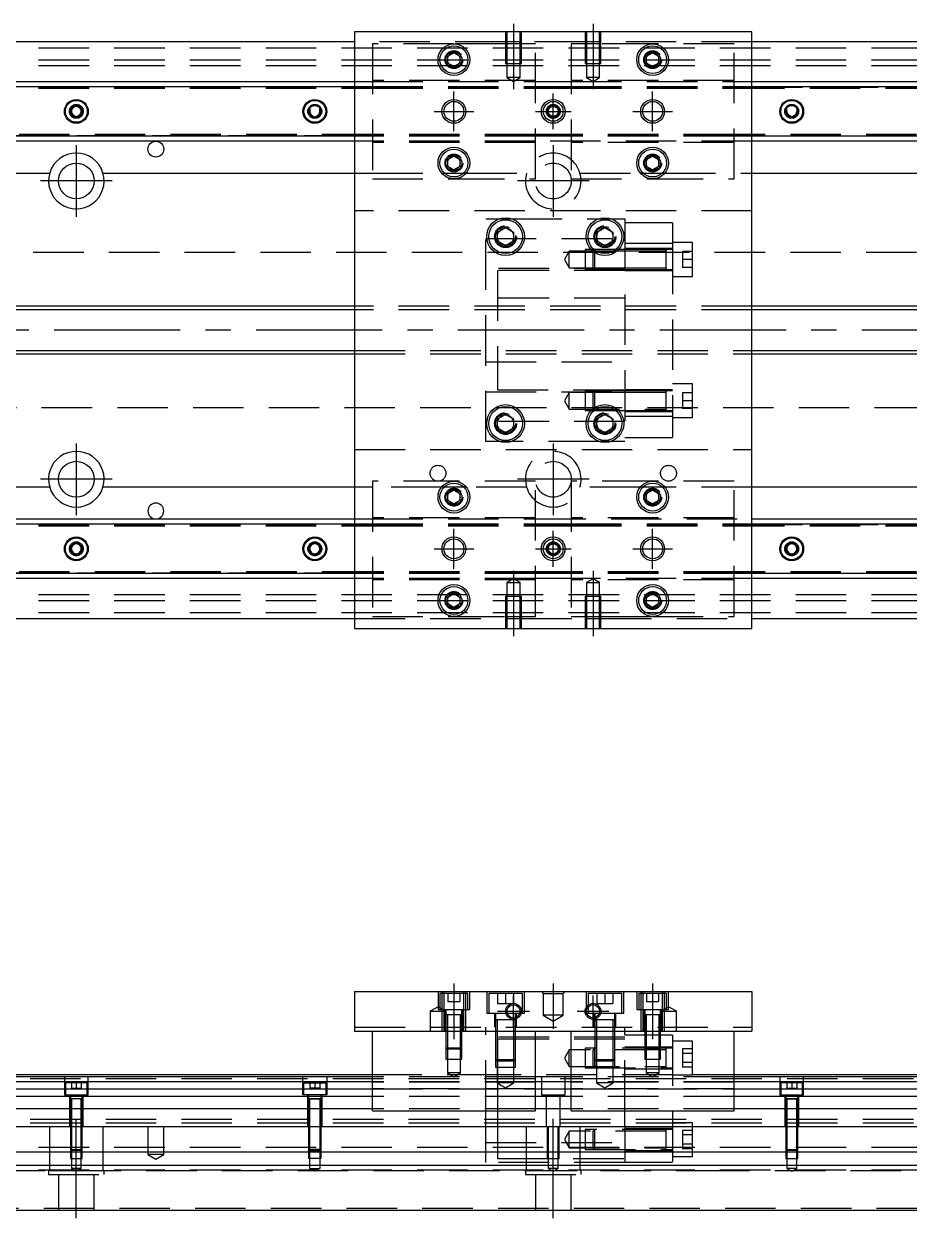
# Model space of a CAD drawing. Extents: x -10 to 836, y -255 to 77.
# Drawn here: x 186.8 to 409.5, y -223.3 to 77 of the extents above; entities that cross this region are included whole.
import ezdxf

# ---------------------------------------------------------------- set-up
doc = ezdxf.new("R2010")
doc.units = 0
doc.linetypes.add('CENTER', pattern=[50.8, 31.75, -6.35, 6.35, -6.35])
doc.linetypes.add('DASHED', pattern=[19.05, 12.7, -6.35])
doc.layers.get('0').update_dxf_attribs({"linetype": 'CONTINUOUS'})
doc.layers.add('CENTER', color=1, linetype='CENTER')

msp = doc.modelspace()

# ---------------------------------------------------------------- linework, layer by layer
at = {"color": 7, "linetype": 'CONTINUOUS'}
for p, q in [((270, 72.5), (0, 72.5)), ((370, 75), (270, 75)), ((270, 75), (270, -75)), ((370, -75), (370, 75)), ((640, 72.5), (370, 72.5)), ((293.5, 68.866026), (295, 69.73205)), ((295, 69.73205), (296.5, 68.866026)), ((343.5, 68.866026), (345, 69.73205)), ((345, 69.73205), (346.5, 68.866026)), ((293.5, 67.133974), (293.5, 68.866026)), ((295, 66.26795), (293.5, 67.133974)), ((296.5, 67.133974), (295, 66.26795)), ((296.5, 68.866026), (296.5, 67.133974)), ((343.5, 67.133974), (343.5, 68.866026)), ((345, 66.26795), (343.5, 67.133974)), ((346.5, 67.133974), (345, 66.26795)), ((346.5, 68.866026), (346.5, 67.133974)), ((0, 62.5), (270, 62.5)), ((0, 61.247728), (270, 61.247728)), ((370, 62.5), (640, 62.5)), ((370, 61.247728), (640, 61.247728)), ((198.75, 55.721688), (200, 56.443376)), ((198.75, 54.278312), (198.75, 55.721688)), ((200, 53.556624), (198.75, 54.278312)), ((200, 56.443376), (201.25, 55.721688)), ((201.25, 54.278312), (200, 53.556624)), ((201.25, 55.721688), (201.25, 54.278312)), ((258.75, 55.721688), (258.75, 54.278312)), ((258.75, 54.278312), (260, 53.556624)), ((260, 53.556624), (261.25, 54.278312)), ((261.25, 54.278312), (261.25, 55.721688)), ((378.75, 54.278312), (378.75, 55.721688)), ((380, 53.556624), (378.75, 54.278312)), ((381.25, 54.278312), (380, 53.556624)), ((381.25, 55.721688), (381.25, 54.278312)), ((270, 48.752272), (0, 48.752272)), ((640, 48.752272), (370, 48.752272)), ((270, 47.5), (0, 47.5)), ((640, 47.5), (370, 47.5)), ((293.5, 42.866026), (295, 43.73205)), ((293.5, 41.133974), (293.5, 42.866026)), ((295, 43.73205), (296.5, 42.866026)), ((296.5, 42.866026), (296.5, 41.133974)), ((343.5, 42.866026), (345, 43.73205)), ((343.5, 41.133974), (343.5, 42.866026)), ((345, 43.73205), (346.5, 42.866026)), ((346.5, 42.866026), (346.5, 41.133974)), ((86.708204, 39.5), (193.291796, 39.5)), ((206.708204, 39.5), (270, 39.5)), ((295, 40.26795), (293.5, 41.133974)), ((296.5, 41.133974), (295, 40.26795)), ((345, 40.26795), (343.5, 41.133974)), ((346.5, 41.133974), (345, 40.26795)), ((370, 39.5), (433.291796, 39.5)), ((306, 24.6547), (308, 25.809402)), ((306, 22.3453), (306, 24.6547)), ((308, 25.809402), (310, 24.6547)), ((310, 24.6547), (310, 22.3453)), ((331, 24.6547), (333, 25.809402)), ((331, 22.3453), (331, 24.6547)), ((333, 25.809402), (335, 24.6547)), ((335, 24.6547), (335, 22.3453)), ((308, 21.190598), (306, 22.3453)), ((310, 22.3453), (308, 21.190598)), ((333, 21.190598), (331, 22.3453)), ((335, 22.3453), (333, 21.190598)), ((270, 6), (60.5, 6)), ((590, 6), (370, 6)), ((60.5, -6), (270, -6)), ((370, -6), (590, -6)), ((306, -22.3453), (308, -21.190598)), ((306, -24.6547), (306, -22.3453)), ((308, -21.190598), (310, -22.3453)), ((310, -22.3453), (310, -24.6547)), ((331, -22.3453), (333, -21.190598)), ((331, -24.6547), (331, -22.3453)), ((333, -21.190598), (335, -22.3453)), ((335, -22.3453), (335, -24.6547)), ((308, -25.809402), (306, -24.6547)), ((310, -24.6547), (308, -25.809402)), ((333, -25.809402), (331, -24.6547)), ((335, -24.6547), (333, -25.809402)), ((193.291796, -39.5), (86.708204, -39.5)), ((270, -39.5), (206.708204, -39.5)), ((293.5, -41.133974), (295, -40.26795)), ((293.5, -42.866026), (293.5, -41.133974)), ((295, -40.26795), (296.5, -41.133974)), ((296.5, -41.133974), (296.5, -42.866026)), ((343.5, -41.133974), (345, -40.26795)), ((343.5, -42.866026), (343.5, -41.133974)), ((345, -40.26795), (346.5, -41.133974)), ((346.5, -41.133974), (346.5, -42.866026)), ((433.291796, -39.5), (370, -39.5)), ((295, -43.73205), (293.5, -42.866026)), ((296.5, -42.866026), (295, -43.73205)), ((345, -43.73205), (343.5, -42.866026)), ((346.5, -42.866026), (345, -43.73205)), ((0, -47.5), (270, -47.5)), ((370, -47.5), (640, -47.5)), ((0, -48.752272), (270, -48.752272)), ((370, -48.752272), (640, -48.752272)), ((198.75, -54.278312), (200, -53.556624)), ((200, -53.556624), (201.25, -54.278312)), ((260, -53.556624), (258.75, -54.278312)), ((261.25, -54.278312), (260, -53.556624)), ((378.75, -54.278312), (380, -53.556624)), ((380, -53.556624), (381.25, -54.278312)), ((198.75, -55.721688), (198.75, -54.278312)), ((200, -56.443376), (198.75, -55.721688)), ((201.25, -55.721688), (200, -56.443376)), ((201.25, -54.278312), (201.25, -55.721688)), ((258.75, -54.278312), (258.75, -55.721688)), ((258.75, -55.721688), (260, -56.443376)), ((260, -56.443376), (261.25, -55.721688)), ((261.25, -55.721688), (261.25, -54.278312)), ((378.75, -55.721688), (378.75, -54.278312)), ((380, -56.443376), (378.75, -55.721688)), ((381.25, -55.721688), (380, -56.443376)), ((381.25, -54.278312), (381.25, -55.721688)), ((270, -61.247728), (0, -61.247728)), ((270, -62.5), (0, -62.5)), ((640, -61.247728), (370, -61.247728)), ((640, -62.5), (370, -62.5)), ((293.5, -67.133974), (295, -66.26795)), ((293.5, -68.866026), (293.5, -67.133974)), ((295, -69.73205), (293.5, -68.866026)), ((295, -66.26795), (296.5, -67.133974)), ((296.5, -68.866026), (295, -69.73205)), ((296.5, -67.133974), (296.5, -68.866026)), ((343.5, -67.133974), (345, -66.26795)), ((343.5, -68.866026), (343.5, -67.133974)), ((345, -69.73205), (343.5, -68.866026)), ((345, -66.26795), (346.5, -67.133974)), ((346.5, -68.866026), (345, -69.73205)), ((346.5, -67.133974), (346.5, -68.866026)), ((0, -72.5), (270, -72.5)), ((270, -75), (370, -75)), ((370, -72.5), (640, -72.5)), ((270, -166.31), (270, -176.31)), ((270, -166.31), (370, -166.31)), ((370, -166.31), (370, -176.31)), ((335.500006, -173.41), (330.499994, -173.41)), ((335.500006, -173.41), (330.499994, -173.41)), ((335.500006, -173.41), (330.499994, -173.41)), ((270, -176.31), (370, -176.31)), ((274.5, -196.31), (274.5, -176.31)), ((315.5, -196.31), (315.5, -176.31)), ((324.5, -196.31), (324.5, -176.31)), ((365.5, -196.31), (365.5, -176.31)), ((274.5, -187.81), (0, -187.81)), ((274.5, -189.062272), (0, -189.062272)), ((274.5, -187.31), (60.5, -187.31)), ((324.5, -187.81), (315.5, -187.81)), ((324.5, -189.062272), (315.5, -189.062272)), ((590.005, -187.31), (365.5, -187.31)), ((640, -187.81), (365.5, -187.81)), ((640, -189.062272), (365.5, -189.062272)), ((0, -190.83668), (274.5, -190.83668)), ((315.5, -190.83668), (324.5, -190.83668)), ((365.5, -190.83668), (640, -190.83668)), ((274.5, -192.733076), (0, -192.733076)), ((324.5, -192.733076), (315.5, -192.733076)), ((640, -192.733076), (365.5, -192.733076)), ((274.5, -195.787372), (0, -195.787372)), ((274.5, -196.31), (315.5, -196.31)), ((324.5, -195.787372), (315.5, -195.787372)), ((324.5, -196.31), (365.5, -196.31)), ((640, -195.787372), (365.5, -195.787372)), ((0, -200.31), (640, -200.31)), ((0, -206.61), (640, -206.61)), ((0, -210.01), (640, -210.01)), ((0, -221.31), (640, -221.31))]:
    msp.add_line(p, q, dxfattribs=at)
at = {"color": 3, "linetype": 'DASHED'}
for p, q in [((308.000006, 72.5), (270, 72.5)), ((308.000006, 75), (308.000006, 67)), ((311.999994, 72.5), (308.000006, 72.5)), ((308.35, 75), (308.35, 67)), ((311.65, 67), (311.65, 75)), ((311.999994, 67), (311.999994, 75)), ((328.000006, 72.5), (311.999994, 72.5)), ((328.000006, 75), (328.000006, 67)), ((331.999994, 72.5), (328.000006, 72.5)), ((328.35, 75), (328.35, 67)), ((331.65, 67), (331.65, 75)), ((331.999994, 67), (331.999994, 75)), ((370, 72.5), (331.999994, 72.5)), ((0, 71), (640, 71)), ((295, 72), (274.5, 72)), ((274.5, 72), (274.5, 38)), ((308.000006, 72), (295, 72)), ((311.999994, 72), (308.000006, 72)), ((315.5, 72), (311.999994, 72)), ((315.5, 38), (315.5, 72)), ((328.000006, 72), (324.5, 72)), ((324.5, 72), (324.5, 38)), ((331.999994, 72), (328.000006, 72)), ((345, 72), (331.999994, 72)), ((365.5, 72), (345, 72)), ((365.5, 38), (365.5, 72)), ((0, 68), (640, 68)), ((0, 66.5), (640, 66.5)), ((296.973226, 68.326156), (297, 68)), ((308.000006, 67), (311.999994, 67)), ((308.35, 67), (308.35, 63.5)), ((311.65, 63.5), (311.65, 67)), ((328.000006, 67), (331.999994, 67)), ((328.35, 67), (328.35, 63.5)), ((331.65, 63.5), (331.65, 67)), ((343, 68), (343.023172, 68.30356)), ((311.65, 63.5), (308.35, 63.5)), ((308.35, 63.5), (310, 62.547372)), ((310, 62.547372), (311.65, 63.5)), ((331.65, 63.5), (328.35, 63.5)), ((328.35, 63.5), (330, 62.547372)), ((330, 62.547372), (331.65, 63.5)), ((0, 61.1147), (270, 61.1147)), ((0, 61.1), (274.5, 61.1)), ((0, 60.8), (274.5, 60.8)), ((270, 62.5), (274.5, 62.5)), ((270, 61.247728), (274.5, 61.247728)), ((270, 61.1147), (274.5, 61.1147)), ((315.5, 62.8), (274.5, 62.8)), ((274.5, 62.5), (315.5, 62.5)), ((274.5, 61.247728), (315.5, 61.247728)), ((274.5, 61.1147), (315.5, 61.1147)), ((274.5, 61.1), (315.5, 61.1)), ((274.5, 60.8), (315.5, 60.8)), ((315.5, 62.5), (324.5, 62.5)), ((315.5, 61.247728), (324.5, 61.247728)), ((315.5, 61.1147), (324.5, 61.1147)), ((315.5, 61.1), (324.5, 61.1)), ((315.5, 60.8), (324.5, 60.8)), ((365.5, 62.8), (324.5, 62.8)), ((324.5, 62.5), (370, 62.5)), ((324.5, 61.247728), (365.5, 61.247728)), ((324.5, 61.1147), (365.5, 61.1147)), ((324.5, 61.1), (365.5, 61.1)), ((324.5, 60.8), (365.5, 60.8)), ((365.5, 61.247728), (370, 61.247728)), ((365.5, 61.1147), (370, 61.1147)), ((365.5, 61.1), (640, 61.1)), ((365.5, 60.8), (640, 60.8)), ((370, 61.1147), (640, 61.1147)), ((201.477374, 55.25955), (201.5, 55)), ((274.5, 49.2), (0, 49.2)), ((274.5, 48.9), (0, 48.9)), ((270, 48.8853), (0, 48.8853)), ((274.5, 48.8853), (270, 48.8853)), ((274.5, 48.752272), (270, 48.752272)), ((315.5, 49.2), (274.5, 49.2)), ((315.5, 48.9), (274.5, 48.9)), ((315.5, 48.8853), (274.5, 48.8853)), ((315.5, 48.752272), (274.5, 48.752272)), ((324.5, 49.2), (315.5, 49.2)), ((324.5, 48.9), (315.5, 48.9)), ((324.5, 48.8853), (315.5, 48.8853)), ((324.5, 48.752272), (315.5, 48.752272)), ((365.5, 49.2), (324.5, 49.2)), ((365.5, 48.9), (324.5, 48.9)), ((365.5, 48.8853), (324.5, 48.8853)), ((365.5, 48.752272), (324.5, 48.752272)), ((640, 49.2), (365.5, 49.2)), ((640, 48.9), (365.5, 48.9)), ((370, 48.8853), (365.5, 48.8853)), ((370, 48.752272), (365.5, 48.752272)), ((640, 48.8853), (370, 48.8853)), ((274.5, 47.5), (270, 47.5)), ((315.5, 47.5), (274.5, 47.5)), ((315.5, 47.2), (274.5, 47.2)), ((370, 47.5), (315.5, 47.5)), ((365.5, 47.2), (324.5, 47.2)), ((293, 42), (293.030168, 42.346066)), ((343, 42), (343.030168, 42.346066)), ((270, 39.5), (274.5, 39.5)), ((274.5, 39.5), (291.877502, 39.5)), ((291.877502, 39.5), (292.55051, 39.5)), ((292.55051, 39.5), (297.44949, 39.5)), ((297.44949, 39.5), (298.122498, 39.5)), ((298.122498, 39.5), (313.291796, 39.5)), ((326.708204, 39.5), (341.877502, 39.5)), ((341.877502, 39.5), (342.55051, 39.5)), ((342.55051, 39.5), (347.44949, 39.5)), ((347.44949, 39.5), (348.122498, 39.5)), ((348.122498, 39.5), (370, 39.5)), ((274.5, 38), (295, 38)), ((295, 38), (315.5, 38)), ((324.5, 38), (345, 38)), ((345, 38), (365.5, 38)), ((370, 30), (270, 30)), ((303, 28), (306.47931, 28)), ((303, -28), (303, 28)), ((306.47931, 28), (309.52069, 28)), ((309.52069, 28), (331.47931, 28)), ((331.47931, 28), (334.52069, 28)), ((334.52069, 28), (338, 28)), ((338, 28), (338, -28)), ((350, 27), (338, 27)), ((350, 27), (350, 21.748564)), ((303, 23), (338, 23)), ((310.483582, 23.786038), (310.5, 23.5)), ((330.5, 23.5), (330.518502, 23.803588)), ((350, 21.748564), (338, 21.748564)), ((355, 22.00352), (350, 22.00352)), ((350, 21.748564), (350, -21.748564)), ((355, 13.50352), (355, 22.00352)), ((640, 19.5), (76.969694, 19.5)), ((324, 19.85352), (322.787564, 17.75352)), ((324, 15.65352), (324, 19.85352)), ((328, 19.85352), (324, 19.85352)), ((328, 20.253516), (328, 15.253526)), ((329.532604, 20.253516), (328, 20.253516)), ((330, 19.85352), (328, 19.85352)), ((330.25722, 20.253516), (329.532604, 20.253516)), ((330.33547, 20.18899), (330, 19.85352)), ((330, 19.81727), (330, 19.85352)), ((330.816954, 19.85352), (330, 19.85352)), ((330, 15.65352), (330, 19.81727)), ((330.4, 20.253518), (330.25722, 20.253516)), ((330.4, 20.25352), (330.33547, 20.18899)), ((330.4, 20.25352), (330.4, 20.13808)), ((335.742786, 20.25352), (330.4, 20.25352)), ((335.74278, 20.253516), (330.4, 20.253518)), ((330.4, 20.13808), (330.4, 19.524764)), ((330.4, 19.524764), (330.4, 15.25352)), ((335.183046, 19.85352), (330.816954, 19.85352)), ((336.04396, 19.85352), (335.183046, 19.85352)), ((336.467402, 20.25352), (335.742786, 20.25352)), ((338, 19.85352), (336.04396, 19.85352)), ((338, 20.253516), (336.467396, 20.253516)), ((338, 20.25352), (336.467402, 20.25352)), ((350, 20.50352), (338, 20.50352)), ((348.405, 20.25352), (338, 20.25352)), ((348.4, 19.85352), (338, 19.85352)), ((350, 20.25352), (348.395, 20.25352)), ((348.4, 15.253516), (348.4, 20.253526)), ((348.4, 19.85352), (348.4, 20.253526)), ((348.4, 15.253516), (348.4, 20.253526)), ((348.4, 19.996122), (348.4, 20.25352)), ((348.4, 20.25352), (348.4, 19.996072)), ((348.4, 15.51097), (348.4, 19.996122)), ((348.4, 15.65352), (348.4, 19.85352)), ((352.5, 19.75352), (352.5, 17.75352)), ((355, 19.75352), (352.5, 19.75352)), ((338, 15.5), (303, 15.5)), ((322.787564, 17.75352), (324, 15.65352)), ((324, 15.65352), (328, 15.65352)), ((328, 15.65352), (330, 15.65352)), ((328, 15.253526), (330.4, 15.253524)), ((330, 15.65352), (338, 15.65352)), ((330, 15.65352), (330.4, 15.25352)), ((330.4, 15.25352), (338, 15.25352)), ((338, 15.65352), (348.4, 15.65352)), ((338, 15.25352), (348.405, 15.25352)), ((348.395, 15.25352), (350, 15.25352)), ((348.4, 15.253516), (348.4, 15.65352)), ((348.4, 15.510988), (348.4, 15.25352)), ((348.4, 15.25352), (348.4, 15.51097)), ((352.5, 17.75352), (352.5, 15.75352)), ((355, 17.75352), (352.5, 17.75352)), ((355, 15.75352), (352.5, 15.75352)), ((306, 15), (306, -15)), ((338, 15), (306, 15)), ((338, 15.00352), (350, 15.00352)), ((350, 13.50352), (355, 13.50352)), ((338, 8), (303, 8)), ((370, 6), (270, 6)), ((370, 5.125), (270, 5.125)), ((270, -5.125), (370, -5.125)), ((270, -6), (370, -6)), ((303, -8), (338, -8)), ((306, -15), (338, -15)), ((350, -15.00352), (338, -15.00352)), ((355, -13.50352), (350, -13.50352)), ((355, -22.00352), (355, -13.50352)), ((303, -15.5), (338, -15.5)), ((324, -15.65352), (322.787564, -17.75352)), ((322.787564, -17.75352), (324, -19.85352)), ((324, -19.85352), (324, -15.65352)), ((328, -15.65352), (324, -15.65352)), ((328, -15.253526), (328, -20.253516)), ((330.399994, -15.253526), (328, -15.253526)), ((330, -15.65352), (328, -15.65352)), ((330.4, -15.25352), (330, -15.65352)), ((330, -19.85352), (330, -15.65352)), ((338, -15.65352), (330, -15.65352)), ((338, -15.253526), (330.399994, -15.253526)), ((330.4, -15.25352), (330.4, -19.524764)), ((338, -15.25352), (330.4, -15.25352)), ((348.405, -15.25352), (338, -15.25352)), ((348.4, -15.65352), (338, -15.65352)), ((350, -15.25352), (348.395, -15.25352)), ((348.4, -20.253526), (348.4, -15.253516)), ((348.4, -20.25267), (348.4, -15.253516)), ((348.4, -15.51092), (348.4, -15.25352)), ((348.4, -15.25352), (348.4, -15.51097)), ((348.4, -19.996072), (348.4, -15.51092)), ((352.5, -15.75352), (352.5, -17.75352)), ((355, -15.75352), (352.5, -15.75352)), ((352.5, -17.75352), (352.5, -19.75352)), ((355, -17.75352), (352.5, -17.75352)), ((76.969694, -19.5), (640, -19.5)), ((324, -19.85352), (348.4, -19.85352)), ((328, -20.253516), (329.532604, -20.253516)), ((329.532604, -20.253516), (330.25722, -20.253516)), ((330, -19.85352), (330.33547, -20.18899)), ((330.25722, -20.253516), (330.399994, -20.253516)), ((330.33547, -20.18899), (330.4, -20.25352)), ((330.4, -19.524764), (330.4, -20.13808)), ((330.4, -20.13808), (330.4, -20.25352)), ((330.4, -20.25352), (335.742786, -20.25352)), ((335.742786, -20.25352), (336.467402, -20.25352)), ((336.467396, -20.253516), (338, -20.253516)), ((336.467402, -20.25352), (338, -20.25352)), ((338, -20.25352), (348.405, -20.25352)), ((338, -20.50352), (350, -20.50352)), ((348.395, -20.25352), (350, -20.25352)), ((348.4, -19.996054), (348.4, -20.25352)), ((348.4, -20.25352), (348.4, -19.996072)), ((348.4, -20.253526), (348.4, -20.25267)), ((355, -19.75352), (352.5, -19.75352)), ((338, -23), (303, -23)), ((305.5, -23.5), (305.518502, -23.196412)), ((335.483582, -23.213962), (335.5, -23.5)), ((350, -21.748564), (338, -21.748564)), ((350, -21.748564), (338, -21.748564)), ((350, -21.748564), (350, -27)), ((350, -22.00352), (355, -22.00352)), ((338, -27), (350, -27)), ((270, -30), (370, -30)), ((306.47931, -28), (303, -28)), ((309.52069, -28), (306.47931, -28)), ((331.47931, -28), (309.52069, -28)), ((334.52069, -28), (331.47931, -28)), ((338, -28), (334.52069, -28)), ((274.5, -38), (274.5, -72)), ((295, -38), (274.5, -38)), ((315.5, -38), (295, -38)), ((315.5, -72), (315.5, -38)), ((345, -38), (324.5, -38)), ((324.5, -38), (324.5, -72)), ((365.5, -38), (345, -38)), ((365.5, -72), (365.5, -38)), ((274.5, -39.5), (270, -39.5)), ((291.877502, -39.5), (274.5, -39.5)), ((292.55051, -39.5), (291.877502, -39.5)), ((297.44949, -39.5), (292.55051, -39.5)), ((293, -42), (293.030168, -41.653934)), ((298.122498, -39.5), (297.44949, -39.5)), ((313.291796, -39.5), (298.122498, -39.5)), ((341.877502, -39.5), (326.708204, -39.5)), ((342.55051, -39.5), (341.877502, -39.5)), ((347.44949, -39.5), (342.55051, -39.5)), ((346.973226, -41.673844), (347, -42)), ((348.122498, -39.5), (347.44949, -39.5)), ((370, -39.5), (348.122498, -39.5)), ((270, -47.5), (274.5, -47.5)), ((315.5, -47.2), (274.5, -47.2)), ((274.5, -47.5), (315.5, -47.5)), ((315.5, -47.5), (370, -47.5)), ((365.5, -47.2), (324.5, -47.2)), ((0, -48.8853), (270, -48.8853)), ((0, -48.9), (274.5, -48.9)), ((0, -49.2), (274.5, -49.2)), ((270, -48.752272), (274.5, -48.752272)), ((270, -48.8853), (274.5, -48.8853)), ((274.5, -48.752272), (315.5, -48.752272)), ((274.5, -48.8853), (315.5, -48.8853)), ((274.5, -48.9), (315.5, -48.9)), ((274.5, -49.2), (315.5, -49.2)), ((315.5, -48.752272), (324.5, -48.752272)), ((315.5, -48.8853), (324.5, -48.8853)), ((315.5, -48.9), (324.5, -48.9)), ((315.5, -49.2), (324.5, -49.2)), ((324.5, -48.752272), (365.5, -48.752272)), ((324.5, -48.8853), (365.5, -48.8853)), ((324.5, -48.9), (365.5, -48.9)), ((324.5, -49.2), (365.5, -49.2)), ((365.5, -48.752272), (370, -48.752272)), ((365.5, -48.8853), (370, -48.8853)), ((365.5, -48.9), (640, -48.9)), ((365.5, -49.2), (640, -49.2)), ((370, -48.8853), (640, -48.8853)), ((198.5, -55), (198.52041, -54.75339)), ((258.522626, -54.74045), (258.5, -55)), ((381.477374, -54.74045), (381.5, -55)), ((274.5, -60.8), (0, -60.8)), ((274.5, -61.1), (0, -61.1)), ((270, -61.1147), (0, -61.1147)), ((274.5, -61.1147), (270, -61.1147)), ((274.5, -61.247728), (270, -61.247728)), ((274.5, -62.5), (270, -62.5)), ((315.5, -60.8), (274.5, -60.8)), ((315.5, -61.1), (274.5, -61.1)), ((315.5, -61.1147), (274.5, -61.1147)), ((315.5, -61.247728), (274.5, -61.247728)), ((315.5, -62.5), (274.5, -62.5)), ((315.5, -62.8), (274.5, -62.8)), ((310, -62.547372), (308.35, -63.5)), ((311.65, -63.5), (310, -62.547372)), ((324.5, -60.8), (315.5, -60.8)), ((324.5, -61.1), (315.5, -61.1)), ((324.5, -61.1147), (315.5, -61.1147)), ((324.5, -61.247728), (315.5, -61.247728)), ((324.5, -62.5), (315.5, -62.5)), ((365.5, -60.8), (324.5, -60.8)), ((365.5, -61.1), (324.5, -61.1)), ((365.5, -61.1147), (324.5, -61.1147)), ((365.5, -61.247728), (324.5, -61.247728)), ((370, -62.5), (324.5, -62.5)), ((365.5, -62.8), (324.5, -62.8)), ((330, -62.547372), (328.35, -63.5)), ((331.65, -63.5), (330, -62.547372)), ((640, -60.8), (365.5, -60.8)), ((640, -61.1), (365.5, -61.1)), ((370, -61.1147), (365.5, -61.1147)), ((370, -61.247728), (365.5, -61.247728)), ((640, -61.1147), (370, -61.1147)), ((308.35, -63.5), (310, -63.5)), ((308.35, -63.5), (308.35, -67)), ((310, -63.5), (311.65, -63.5)), ((311.65, -67), (311.65, -63.5)), ((328.35, -63.5), (330, -63.5)), ((328.35, -63.5), (328.35, -67)), ((330, -63.5), (331.65, -63.5)), ((331.65, -67), (331.65, -63.5)), ((0, -66.5), (640, -66.5)), ((0, -68), (640, -68)), ((293, -68), (293.023172, -67.69644)), ((311.999994, -67), (308.000006, -67)), ((308.000006, -67), (308.000006, -75)), ((308.35, -67), (308.35, -75)), ((311.65, -75), (311.65, -67)), ((311.999994, -75), (311.999994, -67)), ((331.999994, -67), (328.000006, -67)), ((328.000006, -67), (328.000006, -75)), ((328.35, -67), (328.35, -75)), ((331.65, -75), (331.65, -67)), ((331.999994, -75), (331.999994, -67)), ((346.973226, -67.673844), (347, -68)), ((0, -71), (640, -71)), ((274.5, -72), (295, -72)), ((295, -72), (308.000006, -72)), ((308.000006, -72), (311.999994, -72)), ((311.999994, -72), (315.5, -72)), ((324.5, -72), (328.000006, -72)), ((328.000006, -72), (331.999994, -72)), ((331.999994, -72), (345, -72)), ((345, -72), (365.5, -72)), ((270, -72.5), (308.000006, -72.5)), ((308.000006, -72.5), (311.999994, -72.5)), ((311.999994, -72.5), (328.000006, -72.5)), ((328.000006, -72.5), (331.999994, -72.5)), ((331.999994, -72.5), (370, -72.5)), ((291, -166.31), (291, -170.81)), ((298.5, -166.81), (291.5, -166.81)), ((291.5, -166.81), (291.5, -170.81)), ((292.000006, -166.31), (292.000006, -166.81)), ((292.000006, -166.81), (292.000006, -170.81)), ((292.5, -166.31), (292.5, -176.31)), ((293.5, -166.81), (293.5, -168.81)), ((295, -166.81), (295, -168.81)), ((296.5, -166.81), (296.5, -168.81)), ((297.5, -176.31), (297.5, -166.31)), ((297.999994, -166.81), (297.999994, -166.31)), ((297.999994, -170.81), (297.999994, -166.81)), ((298.5, -170.81), (298.5, -166.81)), ((299, -170.81), (299, -166.31)), ((303.25, -166.31), (303.25, -171.81)), ((312.25, -166.81), (303.75, -166.81)), ((303.75, -166.81), (303.75, -171.81)), ((306, -166.81), (306, -169.31)), ((308, -166.81), (308, -169.31)), ((310, -166.81), (310, -169.31)), ((312.25, -171.81), (312.25, -166.81)), ((312.75, -171.81), (312.75, -166.31)), ((317, -166.31), (317.5, -166.81)), ((317.5, -166.81), (317.5, -172.31)), ((317.5, -166.81), (322.5, -166.81)), ((322.5, -166.81), (323, -166.31)), ((322.5, -172.31), (322.5, -166.81)), ((328.25, -166.31), (328.25, -171.81)), ((337.25, -166.81), (328.75, -166.81)), ((328.75, -166.81), (328.75, -169.74875)), ((331, -166.81), (331, -169.31)), ((333, -166.81), (333, -169.31)), ((335, -166.81), (335, -169.31)), ((337.25, -171.81), (337.25, -166.81)), ((337.75, -171.81), (337.75, -166.31)), ((341, -166.31), (341, -170.81)), ((348.5, -166.81), (341.5, -166.81)), ((341.5, -166.81), (341.5, -170.81)), ((342.000006, -166.31), (342.000006, -166.81)), ((342.000006, -166.81), (342.000006, -170.81)), ((342.5, -166.31), (342.5, -176.31)), ((343.5, -166.81), (343.5, -168.81)), ((345, -166.81), (345, -168.81)), ((346.5, -166.81), (346.5, -168.81)), ((347.5, -176.31), (347.5, -166.31)), ((347.999994, -166.81), (347.999994, -166.31)), ((347.999994, -170.81), (347.999994, -166.81)), ((348.5, -170.81), (348.5, -166.81)), ((349, -170.81), (349, -166.31)), ((291, -170.1553), (289, -171.31)), ((293, -171.31), (291, -170.1553)), ((291, -170.81), (299, -170.81)), ((292.000006, -170.81), (292.000006, -176.31)), ((292.75, -170.81), (292.75, -176.31)), ((293, -170.81), (293, -172.21)), ((293.5, -168.81), (295, -168.81)), ((295, -168.81), (296.5, -168.81)), ((297, -172.21), (297, -170.81)), ((297.25, -176.31), (297.25, -170.81)), ((297.999994, -176.31), (297.999994, -170.81)), ((306, -169.31), (308, -169.31)), ((308, -169.31), (310, -169.31)), ((328.75, -169.74875), (328.75, -170.232968)), ((328.75, -170.232968), (328.75, -171.81)), ((331, -169.31), (333, -169.31)), ((333, -169.31), (335, -169.31)), ((341, -170.81), (349, -170.81)), ((342.000006, -170.81), (342.000006, -176.31)), ((342.75, -170.81), (342.75, -176.31)), ((343, -170.81), (343, -172.21)), ((343.5, -168.81), (345, -168.81)), ((345, -168.81), (346.5, -168.81)), ((349, -170.1553), (347, -171.31)), ((347, -172.21), (347, -170.81)), ((347.25, -176.31), (347.25, -170.81)), ((347.999994, -176.31), (347.999994, -170.81)), ((351, -171.31), (349, -170.1553)), ((289, -171.31), (293, -171.31)), ((289, -171.31), (289, -176.31)), ((297.000006, -172.21), (292.999994, -172.21)), ((297.000006, -172.21), (292.999994, -172.21)), ((293, -172.205), (293, -172.21)), ((293.216708, -172.21), (293, -172.21)), ((293, -172.21), (293, -172.215)), ((293, -172.21), (293, -176.31)), ((296.783332, -172.21), (293.216708, -172.21)), ((293.35, -172.21), (293.35, -176.31)), ((296.65, -176.31), (296.65, -172.21)), ((297, -172.21), (296.783332, -172.21)), ((297, -172.21), (297, -172.205)), ((297, -172.215), (297, -172.21)), ((297, -176.31), (297, -172.21)), ((303.25, -171.81), (312.75, -171.81)), ((305.25, -171.81), (305.25, -175.31)), ((310.500006, -173.41), (305.499994, -173.41)), ((305.5, -171.81), (305.5, -173.41)), ((305.5, -173.405), (305.5, -173.41)), ((305.757468, -173.41), (305.5, -173.41)), ((305.5, -173.41), (305.5, -173.415)), ((305.5, -173.41), (305.5, -175.31)), ((310.013852, -173.41), (305.757468, -173.41)), ((305.9, -173.41), (305.9, -175.31)), ((310.242552, -173.41), (310.013852, -173.41)), ((310.1, -175.31), (310.1, -173.41)), ((310.5, -173.41), (310.242552, -173.41)), ((310.5, -172.882418), (310.5, -171.81)), ((310.5, -173.246492), (310.5, -172.882418)), ((310.5, -173.41), (310.5, -173.246492)), ((310.5, -173.41), (310.5, -173.405)), ((310.5, -173.415), (310.5, -173.41)), ((310.5, -175.31), (310.5, -173.41)), ((310.75, -175.31), (310.75, -171.81)), ((317.5, -172.31), (320, -173.753376)), ((322.5, -172.31), (317.5, -172.31)), ((320, -173.753376), (322.5, -172.31)), ((328.25, -171.81), (337.75, -171.81)), ((330.25, -171.81), (330.25, -175.31)), ((330.5, -171.81), (330.5, -172.882418)), ((330.5, -172.882418), (330.5, -173.246492)), ((330.5, -173.246492), (330.5, -173.41)), ((330.5, -173.405), (330.5, -173.41)), ((330.5, -173.41), (330.757448, -173.41)), ((330.757468, -173.41), (330.5, -173.41)), ((330.5, -173.41), (330.5, -173.415)), ((330.5, -173.41), (330.5, -175.31)), ((335.242552, -173.41), (330.757468, -173.41)), ((330.9, -173.41), (330.9, -175.31)), ((335.1, -175.31), (335.1, -173.41)), ((335.5, -173.41), (335.242552, -173.41)), ((335.242602, -173.41), (335.5, -173.41)), ((335.5, -173.41), (335.5, -171.81)), ((335.5, -173.41), (335.5, -173.405)), ((335.5, -173.415), (335.5, -173.41)), ((335.5, -175.31), (335.5, -173.41)), ((335.75, -175.31), (335.75, -171.81)), ((347.000006, -172.21), (342.999994, -172.21)), ((347.000006, -172.21), (342.999994, -172.21)), ((347.000006, -172.21), (342.999994, -172.21)), ((343, -172.205), (343, -172.21)), ((343, -172.21), (343.216462, -172.21)), ((343.216708, -172.21), (343, -172.21)), ((343, -172.21), (343, -172.215)), ((343, -172.21), (343, -176.31)), ((346.783332, -172.21), (343.216708, -172.21)), ((343.35, -172.21), (343.35, -176.31)), ((346.65, -176.31), (346.65, -172.21)), ((347, -172.21), (346.783332, -172.21)), ((346.783538, -172.21), (347, -172.21)), ((347, -171.31), (351, -171.31)), ((347, -172.21), (347, -172.205)), ((347, -172.215), (347, -172.21)), ((347, -176.31), (347, -172.21)), ((351, -176.31), (351, -171.31)), ((270, -175.31), (370, -175.31)), ((293, -176.31), (293, -180.46)), ((293.000006, -176.31), (293.000002, -180.46)), ((293.35, -176.31), (293.35, -180.81)), ((296.65, -180.81), (296.65, -176.31)), ((296.999998, -180.46), (296.999994, -176.31)), ((297, -180.46), (297, -176.31)), ((303, -176.31), (303, -175.31)), ((303, -196.31), (303, -176.31)), ((305.5, -175.31), (305.5, -176.31)), ((305.5, -176.31), (305.5, -183.41)), ((305.500006, -175.31), (305.500006, -176.31)), ((305.500006, -176.31), (305.500006, -183.410006)), ((305.9, -175.31), (305.9, -176.31)), ((305.9, -176.31), (305.9, -183.81)), ((310.1, -176.31), (310.1, -175.31)), ((310.1, -183.81), (310.1, -176.31)), ((310.499994, -176.31), (310.499994, -175.31)), ((310.499994, -183.410006), (310.499994, -176.31)), ((310.5, -176.31), (310.5, -175.31)), ((310.5, -183.41), (310.5, -176.31)), ((330.5, -175.31), (330.5, -183.41)), ((330.500006, -175.31), (330.500006, -183.41)), ((330.9, -175.31), (330.9, -183.81)), ((335.1, -176.31), (335.1, -175.31)), ((335.1, -183.81), (335.1, -176.31)), ((335.499994, -176.31), (335.499994, -175.31)), ((335.499994, -183.410006), (335.499994, -176.31)), ((335.5, -176.31), (335.5, -175.31)), ((335.5, -183.41), (335.5, -176.31)), ((338, -176.31), (338, -175.31)), ((338, -196.31), (338, -176.31)), ((343, -176.31), (343, -180.46)), ((343.000006, -176.31), (343.000002, -180.46)), ((343.35, -176.31), (343.35, -180.81)), ((346.65, -180.81), (346.65, -176.31)), ((346.999998, -180.46), (346.999994, -176.31)), ((347, -180.46), (347, -176.31)), ((338, -177.81), (303, -177.81)), ((306, -178.31), (306, -183.81)), ((338, -178.31), (306, -178.31)), ((350, -177.31), (338, -177.31)), ((350, -177.31), (350, -209.31)), ((355, -178.81), (350, -178.81)), ((355, -187.31), (355, -178.81)), ((293, -180.46), (297, -180.46)), ((293, -180.46), (293.35, -180.81)), ((293.000002, -180.46), (293.000006, -183.31)), ((296.65, -180.81), (293.35, -180.81)), ((293.35, -180.81), (293.35, -183.31)), ((296.65, -180.81), (297, -180.46)), ((296.65, -183.31), (296.65, -180.81)), ((296.999994, -183.31), (296.999998, -180.46)), ((324, -180.96), (322.787564, -183.06)), ((322.787564, -183.06), (324, -185.16)), ((324, -185.16), (324, -180.96)), ((348.4, -180.96), (324, -180.96)), ((350, -180.56), (328, -180.560004)), ((328, -180.560004), (328, -185.559994)), ((330.4, -180.560003), (330.4, -185.559995)), ((350, -180.31), (338, -180.31)), ((343, -180.46), (347, -180.46)), ((343, -180.46), (343.35, -180.81)), ((343.000002, -180.46), (343.000006, -183.31)), ((346.65, -180.81), (343.35, -180.81)), ((343.35, -180.81), (343.35, -183.31)), ((346.65, -180.81), (347, -180.46)), ((346.65, -183.31), (346.65, -180.81)), ((346.999994, -183.31), (346.999998, -180.46)), ((348.4, -185.56), (348.4, -180.56)), ((352.5, -180.750598), (352.5, -185.369402)), ((355, -180.750598), (352.5, -180.750598)), ((355, -181.9053), (352.5, -181.9053)), ((293.000006, -183.31), (296.999994, -183.31)), ((293.35, -183.31), (293.35, -186.81)), ((296.65, -186.81), (296.65, -183.31)), ((305.5, -183.41), (310.5, -183.41)), ((305.5, -183.41), (305.9, -183.81)), ((305.500006, -183.410006), (305.500006, -185.31)), ((305.500006, -185.31), (310.499994, -185.31)), ((310.1, -183.81), (305.9, -183.81)), ((305.9, -183.81), (305.9, -185.31)), ((305.9, -185.31), (305.9, -189.31)), ((306, -183.81), (306, -196.31)), ((310.1, -183.81), (310.5, -183.41)), ((310.1, -185.31), (310.1, -183.81)), ((310.1, -189.31), (310.1, -185.31)), ((310.499994, -185.31), (310.499994, -183.410006)), ((324, -185.16), (348.4, -185.16)), ((328, -185.559994), (350, -185.56)), ((330.5, -183.41), (335.5, -183.41)), ((330.5, -183.41), (330.9, -183.81)), ((330.500006, -183.41), (330.500006, -185.31)), ((330.500006, -185.31), (335.499994, -185.31)), ((335.1, -183.81), (330.9, -183.81)), ((330.9, -183.81), (330.9, -185.31)), ((330.9, -185.31), (330.9, -189.31)), ((335.1, -183.81), (335.5, -183.41)), ((335.1, -185.31), (335.1, -183.81)), ((335.1, -189.31), (335.1, -185.31)), ((335.499994, -185.31), (335.499994, -183.410006)), ((338, -185.81), (350, -185.81)), ((343.000006, -183.31), (346.999994, -183.31)), ((343.35, -183.31), (343.35, -186.81)), ((346.65, -186.81), (346.65, -183.31)), ((355, -184.2147), (352.5, -184.2147)), ((355, -185.369402), (352.5, -185.369402)), ((55, -188.185), (590, -188.185)), ((197, -187.81), (197, -192.31)), ((203, -192.31), (203, -187.81)), ((257, -192.31), (257, -187.81)), ((263, -187.81), (263, -192.31)), ((306, -187.31), (274.5, -187.31)), ((315.5, -187.81), (274.5, -187.81)), ((315.5, -189.062272), (274.5, -189.062272)), ((315.5, -189.107056), (274.5, -189.107056)), ((296.65, -186.81), (293.35, -186.81)), ((293.35, -186.81), (295, -187.762628)), ((295, -187.762628), (296.65, -186.81)), ((350, -187.31), (306, -187.31)), ((317, -187.81), (317, -192.31)), ((323, -192.31), (323, -187.81)), ((365.5, -187.81), (324.5, -187.81)), ((365.5, -189.062272), (324.5, -189.062272)), ((365.5, -189.107056), (324.5, -189.107056)), ((346.65, -186.81), (343.35, -186.81)), ((343.35, -186.81), (345, -187.762628)), ((345, -187.762628), (346.65, -186.81)), ((350, -187.31), (355, -187.31)), ((350, -187.31), (355, -187.31)), ((365.5, -187.31), (355, -187.31)), ((377, -187.81), (377, -192.31)), ((383, -192.31), (383, -187.81)), ((202.75, -189.31), (197.25, -189.31)), ((197.25, -189.31), (197.25, -192.31)), ((198.75, -189.31), (198.75, -190.61)), ((198.75, -190.61), (200, -190.61)), ((200, -189.31), (200, -190.61)), ((200, -190.61), (201.25, -190.61)), ((201.25, -189.31), (201.25, -190.61)), ((202.75, -192.31), (202.75, -189.31)), ((257.25, -189.31), (262.75, -189.31)), ((257.25, -192.31), (257.25, -189.31)), ((258.75, -189.31), (258.75, -190.61)), ((260, -190.61), (258.75, -190.61)), ((260, -189.31), (260, -190.61)), ((261.25, -190.61), (260, -190.61)), ((261.25, -189.31), (261.25, -190.61)), ((262.75, -189.31), (262.75, -192.31)), ((315.5, -190.81), (274.5, -190.81)), ((274.5, -190.83668), (315.5, -190.83668)), ((310.1, -189.31), (305.9, -189.31)), ((305.9, -189.31), (308, -190.522436)), ((308, -190.522436), (310.1, -189.31)), ((365.5, -190.81), (324.5, -190.81)), ((324.5, -190.83668), (365.5, -190.83668)), ((335.1, -189.31), (330.9, -189.31)), ((330.9, -189.31), (333, -190.522436)), ((333, -190.522436), (335.1, -189.31)), ((382.75, -189.31), (377.25, -189.31)), ((377.25, -189.31), (377.25, -192.31)), ((378.75, -189.31), (378.75, -190.61)), ((378.75, -190.61), (380, -190.61)), ((380, -189.31), (380, -190.61)), ((380, -190.61), (381.25, -190.61)), ((381.25, -189.31), (381.25, -190.61)), ((382.75, -192.31), (382.75, -189.31)), ((197, -192.31), (203, -192.31)), ((198.25, -192.31), (198.25, -200.31)), ((199.998804, -193.31), (198.499994, -193.31)), ((201.500006, -193.31), (198.499994, -193.31)), ((198.5, -192.31), (198.5, -193.31)), ((198.5, -193.305), (198.5, -193.31)), ((198.624678, -193.31), (198.5, -193.31)), ((198.5, -193.31), (198.5, -193.315)), ((198.5, -193.31), (198.5, -200.31)), ((199.998804, -193.31), (198.624678, -193.31)), ((198.75, -193.31), (198.75, -200.31)), ((201.500006, -193.31), (199.998804, -193.31)), ((201.37533, -193.31), (199.998804, -193.31)), ((201.25, -200.31), (201.25, -193.31)), ((201.5, -193.31), (201.37533, -193.31)), ((201.5, -193.31), (201.5, -192.31)), ((201.5, -193.31), (201.5, -193.305)), ((201.5, -193.315), (201.5, -193.31)), ((201.5, -200.31), (201.5, -193.31)), ((201.75, -200.31), (201.75, -192.31)), ((263, -192.31), (257, -192.31)), ((258.25, -200.31), (258.25, -192.31)), ((258.499994, -193.31), (261.500006, -193.31)), ((258.499994, -193.31), (260.001196, -193.31)), ((258.5, -193.31), (258.5, -192.31)), ((258.5, -193.31), (258.5, -193.305)), ((258.624608, -193.31), (258.5, -193.31)), ((258.5, -193.31), (258.62467, -193.31)), ((258.5, -193.315), (258.5, -193.31)), ((258.5, -200.31), (258.5, -193.31)), ((261.37533, -193.31), (258.624608, -193.31)), ((258.62467, -193.31), (260.001196, -193.31)), ((258.75, -200.31), (258.75, -193.31)), ((260.001196, -193.31), (261.500006, -193.31)), ((260.001196, -193.31), (261.375322, -193.31)), ((261.25, -193.31), (261.25, -200.31)), ((261.375322, -193.31), (261.5, -193.31)), ((261.5, -193.31), (261.37533, -193.31)), ((261.5, -192.31), (261.5, -193.31)), ((261.5, -193.305), (261.5, -193.31)), ((261.5, -193.31), (261.5, -193.315)), ((261.5, -193.31), (261.5, -200.31)), ((261.75, -192.31), (261.75, -200.31)), ((315.5, -192.733076), (274.5, -192.733076)), ((317, -192.31), (323, -192.31)), ((318.25, -192.31), (318.25, -200.31)), ((321.75, -200.31), (321.75, -192.31)), ((365.5, -192.733076), (324.5, -192.733076)), ((377, -192.31), (383, -192.31)), ((378.25, -192.31), (378.25, -200.31)), ((381.500006, -193.31), (378.499994, -193.31)), ((379.998804, -193.31), (378.499994, -193.31)), ((378.5, -192.31), (378.5, -193.31)), ((378.5, -193.305), (378.5, -193.31)), ((378.5, -193.31), (378.62467, -193.31)), ((378.624678, -193.31), (378.5, -193.31)), ((378.5, -193.31), (378.5, -193.315)), ((378.5, -193.31), (378.5, -200.31)), ((378.62467, -193.31), (381.375392, -193.31)), ((379.998804, -193.31), (378.624678, -193.31)), ((378.75, -193.31), (378.75, -200.31)), ((381.500006, -193.31), (379.998804, -193.31)), ((381.37533, -193.31), (379.998804, -193.31)), ((381.25, -200.31), (381.25, -193.31)), ((381.5, -193.31), (381.37533, -193.31)), ((381.375392, -193.31), (381.5, -193.31)), ((381.5, -193.31), (381.5, -192.31)), ((381.5, -193.31), (381.5, -193.305)), ((381.5, -193.315), (381.5, -193.31)), ((381.5, -200.31), (381.5, -193.31)), ((381.75, -200.31), (381.75, -192.31)), ((315.5, -195.787372), (274.5, -195.787372)), ((315.5, -195.81), (274.5, -195.81)), ((303, -200.31), (303, -196.31)), ((306, -196.31), (306, -200.31)), ((365.5, -195.787372), (324.5, -195.787372)), ((365.5, -195.81), (324.5, -195.81)), ((338, -200.31), (338, -196.31)), ((55, -198.435), (590, -198.435)), ((55, -199.31), (590, -199.31)), ((193.291796, -211.31), (193.291796, -200.31)), ((198.5, -200.31), (198.5, -206.06)), ((198.500006, -200.31), (198.500002, -206.06)), ((198.75, -200.31), (198.75, -206.31)), ((201.25, -206.31), (201.25, -200.31)), ((201.499998, -206.06), (201.499994, -200.31)), ((201.5, -206.06), (201.5, -200.31)), ((206.708204, -200.31), (206.708204, -211.31)), ((218, -200.31), (218, -207.31)), ((222, -207.31), (222, -200.31)), ((258.5, -206.06), (258.5, -200.31)), ((258.500002, -206.06), (258.500006, -200.31)), ((258.75, -206.31), (258.75, -200.31)), ((261.25, -200.31), (261.25, -206.31)), ((261.499994, -200.31), (261.499998, -206.06)), ((261.5, -200.31), (261.5, -206.06)), ((303, -204.31), (303, -200.31)), ((306, -200.31), (306, -206.61)), ((313.291796, -211.31), (313.291796, -200.31)), ((318.500006, -200.31), (318.500006, -206.61)), ((318.75, -200.31), (318.75, -208.31)), ((321.25, -208.31), (321.25, -200.31)), ((321.499994, -206.61), (321.499994, -200.31)), ((326.708204, -200.31), (326.708204, -211.31)), ((350, -201.06), (328, -201.060004)), ((328, -201.060004), (328, -206.059994)), ((330.4, -201.060003), (330.4, -206.059995)), ((338, -200.31), (338, -209.31)), ((350, -200.81), (338, -200.81)), ((348.4, -206.06), (348.4, -201.06)), ((355, -199.31), (350, -199.31)), ((355, -207.81), (355, -199.31)), ((378.5, -200.31), (378.5, -206.06)), ((378.500006, -200.31), (378.500002, -206.06)), ((378.75, -200.31), (378.75, -206.31)), ((381.25, -206.31), (381.25, -200.31)), ((381.499998, -206.06), (381.499994, -200.31)), ((381.5, -206.06), (381.5, -200.31)), ((324, -201.46), (322.787564, -203.56)), ((322.787564, -203.56), (324, -205.66)), ((324, -205.66), (324, -201.46)), ((348.4, -201.46), (324, -201.46)), ((352.5, -201.250598), (352.5, -205.869402)), ((355, -201.250598), (352.5, -201.250598)), ((355, -202.4053), (352.5, -202.4053)), ((0, -205.46), (640, -205.46)), ((198.5, -206.06), (201.5, -206.06)), ((198.5, -206.06), (198.75, -206.31)), ((198.500002, -206.06), (198.500006, -206.61)), ((198.500006, -206.61), (198.500006, -208.31)), ((201.25, -206.31), (198.75, -206.31)), ((198.75, -206.31), (198.75, -208.31)), ((201.25, -206.31), (201.5, -206.06)), ((201.25, -208.31), (201.25, -206.31)), ((201.499994, -206.61), (201.499998, -206.06)), ((201.499994, -208.31), (201.499994, -206.61)), ((261.5, -206.06), (258.5, -206.06)), ((258.75, -206.31), (258.5, -206.06)), ((258.500006, -206.61), (258.500002, -206.06)), ((258.500006, -208.31), (258.500006, -206.61)), ((258.75, -206.31), (261.25, -206.31)), ((258.75, -208.31), (258.75, -206.31)), ((261.5, -206.06), (261.25, -206.31)), ((261.25, -206.31), (261.25, -208.31)), ((261.499998, -206.06), (261.499994, -206.61)), ((261.499994, -206.61), (261.499994, -208.31)), ((303, -204.31), (338, -204.31)), ((303, -206.61), (303, -204.31)), ((303, -209.31), (303, -206.61)), ((306, -206.61), (306, -208.31)), ((318.500006, -206.61), (318.500006, -208.31)), ((321.499994, -208.31), (321.499994, -206.61)), ((324, -205.66), (348.4, -205.66)), ((328, -206.059994), (350, -206.06)), ((338, -206.31), (350, -206.31)), ((355, -204.7147), (352.5, -204.7147)), ((355, -205.869402), (352.5, -205.869402)), ((378.5, -206.06), (381.5, -206.06)), ((378.5, -206.06), (378.75, -206.31)), ((378.500002, -206.06), (378.500006, -206.61)), ((378.500006, -206.61), (378.500006, -208.31)), ((381.25, -206.31), (378.75, -206.31)), ((378.75, -206.31), (378.75, -208.31)), ((381.25, -206.31), (381.5, -206.06)), ((381.25, -208.31), (381.25, -206.31)), ((381.499994, -206.61), (381.499998, -206.06)), ((381.499994, -208.31), (381.499994, -206.61)), ((198.500006, -208.31), (201.499994, -208.31)), ((198.75, -208.31), (198.75, -210.81)), ((201.25, -210.81), (201.25, -208.31)), ((222, -207.31), (218, -207.31)), ((218, -207.31), (220, -208.4647)), ((220, -208.4647), (222, -207.31)), ((261.499994, -208.31), (258.500006, -208.31)), ((258.75, -210.81), (258.75, -208.31)), ((261.25, -208.31), (261.25, -210.81)), ((338, -209.31), (303, -209.31)), ((306, -208.31), (338, -208.31)), ((318.500006, -208.31), (321.499994, -208.31)), ((318.75, -208.31), (318.75, -210.81)), ((321.25, -210.81), (321.25, -208.31)), ((350, -209.31), (338, -209.31)), ((350, -207.81), (355, -207.81)), ((378.500006, -208.31), (381.499994, -208.31)), ((378.75, -208.31), (378.75, -210.81)), ((381.25, -210.81), (381.25, -208.31)), ((0, -211.16), (640, -211.16)), ((103.291796, -211.31), (356.708204, -211.31)), ((193, -211.31), (193, -212.31)), ((193, -212.31), (207, -212.31)), ((193.291796, -211.31), (206.708204, -211.31)), ((195.5, -212.31), (195.5, -221.31)), ((201.25, -210.81), (198.75, -210.81)), ((198.75, -210.81), (200, -211.531688)), ((200, -211.531688), (201.25, -210.81)), ((204.5, -221.31), (204.5, -212.31)), ((207, -212.31), (207, -211.31)), ((258.75, -210.81), (261.25, -210.81)), ((260, -211.531688), (258.75, -210.81)), ((261.25, -210.81), (260, -211.531688)), ((313, -211.31), (313, -212.31)), ((313, -212.31), (327, -212.31)), ((313.291796, -211.31), (326.708204, -211.31)), ((315.5, -212.31), (315.5, -221.31)), ((321.25, -210.81), (318.75, -210.81)), ((318.75, -210.81), (320, -211.531688)), ((320, -211.531688), (321.25, -210.81)), ((324.5, -221.31), (324.5, -212.31)), ((327, -212.31), (327, -211.31)), ((356.708204, -211.31), (583.291796, -211.31)), ((381.25, -210.81), (378.75, -210.81)), ((378.75, -210.81), (380, -211.531688)), ((380, -211.531688), (381.25, -210.81)), ((77.499994, -220.81), (640, -220.81))]:
    msp.add_line(p, q, dxfattribs=at)
at = {"color": 3, "linetype": 'CONTINUOUS'}
for p, q in [((270, 5.125), (60.5, 5.125)), ((590, 5.125), (370, 5.125)), ((60.5, -5.125), (270, -5.125)), ((370, -5.125), (590, -5.125)), ((330.4, -180.560003), (330.000003, -180.96)), ((330.000005, -185.16), (330.000005, -180.96)), ((330.4, -185.559995), (330.000005, -185.16)), ((330.4, -201.060003), (330.000003, -201.46)), ((330.000005, -205.66), (330.000005, -201.46)), ((330.4, -206.059995), (330.000005, -205.66))]:
    msp.add_line(p, q, dxfattribs=at)
at = {"color": 7, "linetype": 'CONTINUOUS'}
for centre, radius in [((295, 68), 4), ((295, 68), 3.5), ((345, 68), 4), ((345, 68), 3.5), ((200, 55), 3), ((200, 55), 2.75), ((260, 55), 3), ((260, 55), 2.75), ((295, 55), 2.5), ((320, 55), 3), ((320, 55), 2.5), ((345, 55), 2.5), ((380, 55), 3), ((380, 55), 2.75), ((220, 45.5), 2), ((295, 42), 4), ((295, 42), 3.5), ((345, 42), 4), ((345, 42), 3.5), ((200, 37.5), 4.5), ((308, 23.5), 4.75), ((308, 23.5), 4.25), ((333, 23.5), 4.75), ((333, 23.5), 4.25), ((308, -23.5), 4.75), ((308, -23.5), 4.25), ((333, -23.5), 4.75), ((333, -23.5), 4.25), ((200, -37.5), 4.5), ((295, -42), 4), ((295, -42), 3.5), ((345, -42), 4), ((345, -42), 3.5), ((200, -55), 3), ((200, -55), 2.75), ((260, -55), 3), ((260, -55), 2.75), ((295, -55), 2.5), ((320, -55), 3), ((320, -55), 2.5), ((345, -55), 2.5), ((380, -55), 3), ((380, -55), 2.75), ((295, -68), 4), ((295, -68), 3.5), ((345, -68), 4), ((345, -68), 3.5), ((310, -171.31), 1.65), ((330, -171.31), 1.65)]:
    msp.add_circle(centre, radius, dxfattribs=at)
at = {"color": 3, "linetype": 'DASHED'}
for centre, radius in [((295, 68), 2.25), ((295, 68), 2), ((345, 68), 2.25), ((345, 68), 2), ((200, 55), 1.75), ((200, 55), 1.5), ((260, 55), 1.75), ((260, 55), 1.5), ((320, 55), 1.75), ((320, 55), 1.5), ((320, 55), 1.25), ((380, 55), 1.75), ((380, 55), 1.5), ((295, 42), 2.25), ((295, 42), 2), ((345, 42), 2.25), ((345, 42), 2), ((320, 37.5), 4.5), ((308, 23.5), 2.75), ((308, 23.5), 2.5), ((333, 23.5), 2.75), ((333, 23.5), 2.5), ((308, -23.5), 2.75), ((308, -23.5), 2.5), ((333, -23.5), 2.75), ((333, -23.5), 2.5), ((320, -37.5), 4.5), ((291, -36), 2), ((349, -36), 2), ((295, -42), 2.25), ((295, -42), 2), ((345, -42), 2.25), ((345, -42), 2), ((200, -55), 1.75), ((200, -55), 1.5), ((260, -55), 1.75), ((260, -55), 1.5), ((320, -55), 1.75), ((320, -55), 1.5), ((320, -55), 1.25), ((380, -55), 1.75), ((380, -55), 1.5), ((295, -68), 2.25), ((295, -68), 2), ((345, -68), 2.25), ((345, -68), 2)]:
    msp.add_circle(centre, radius, dxfattribs=at)
at = {"color": 3, "linetype": 'CONTINUOUS'}
for centre, radius in [((295, 55), 3), ((345, 55), 3), ((295, -55), 3), ((345, -55), 3), ((310, -171.31), 2), ((330, -171.31), 2)]:
    msp.add_circle(centre, radius, dxfattribs=at)
at = {"color": 7, "linetype": 'CONTINUOUS'}
for centre, radius, start, end in [((295, 68), 1.65, 95.380023, 144.619977), ((295, 68), 1.65, 84.619977, 95.380023), ((295, 68), 1.65, 35.380023, 84.619977), ((345, 68), 1.65, 95.380023, 144.619977), ((345, 68), 1.65, 84.619977, 95.380023), ((345, 68), 1.65, 35.380023, 84.619977), ((295, 68), 1.65, 155.380023, 180), ((295, 68), 1.65, 180, 204.619977), ((295, 68), 1.65, 144.619977, 155.380023), ((295, 68), 1.65, 204.619977, 215.380023), ((295, 68), 1.65, 215.380023, 264.619977), ((295, 68), 1.65, 264.619977, 275.380023), ((295, 68), 1.65, 275.380023, 324.619977), ((295, 68), 1.65, 24.619977, 35.380023), ((295, 68), 1.65, 324.619977, 335.380023), ((295, 68), 1.65, 335.380023, 24.619977), ((345, 68), 1.65, 155.380023, 180), ((345, 68), 1.65, 180, 204.619977), ((345, 68), 1.65, 144.619977, 155.380023), ((345, 68), 1.65, 204.619977, 215.380023), ((345, 68), 1.65, 215.380023, 264.619977), ((345, 68), 1.65, 264.619977, 275.380023), ((345, 68), 1.65, 275.380023, 324.619977), ((345, 68), 1.65, 24.619977, 35.380023), ((345, 68), 1.65, 324.619977, 335.380023), ((345, 68), 1.65, 335.380023, 24.619977), ((200, 55), 1.25, 120, 180), ((200, 55), 1.25, 180, 240), ((200, 55), 1.25, 60, 120), ((200, 55), 1.25, 0, 60), ((200, 55), 1.25, 300, 0), ((260, 55), 1.25, 180, 240), ((260, 55), 1.25, 300, 0), ((380, 55), 1.25, 180, 240), ((380, 55), 1.25, 300, 0), ((200, 55), 1.25, 240, 300), ((200, 37.5), 7, 16.60155, 163.39845), ((295, 42), 1.65, 155.380023, 180), ((295, 42), 1.65, 144.619977, 155.380023), ((295, 42), 1.65, 95.380023, 144.619977), ((295, 42), 1.65, 84.619977, 95.380023), ((295, 42), 1.65, 35.380023, 84.619977), ((295, 42), 1.65, 24.619977, 35.380023), ((295, 42), 1.65, 335.380023, 24.619977), ((345, 42), 1.65, 155.380023, 180), ((345, 42), 1.65, 144.619977, 155.380023), ((345, 42), 1.65, 95.380023, 144.619977), ((345, 42), 1.65, 84.619977, 95.380023), ((345, 42), 1.65, 35.380023, 84.619977), ((345, 42), 1.65, 24.619977, 35.380023), ((345, 42), 1.65, 335.380023, 24.619977), ((200, 37.5), 7, 163.39845, 16.60155), ((295, 42), 1.65, 180, 204.619977), ((295, 42), 1.65, 204.619977, 215.380023), ((295, 42), 1.65, 215.380023, 264.619977), ((295, 42), 1.65, 264.619977, 275.380023), ((295, 42), 1.65, 275.380023, 324.619977), ((295, 42), 1.65, 324.619977, 335.380023), ((345, 42), 1.65, 180, 204.619977), ((345, 42), 1.65, 204.619977, 215.380023), ((345, 42), 1.65, 215.380023, 264.619977), ((345, 42), 1.65, 264.619977, 275.380023), ((345, 42), 1.65, 275.380023, 324.619977), ((345, 42), 1.65, 324.619977, 335.380023), ((308, 23.5), 2.1, 162.24721, 180), ((308, 23.5), 2.1, 137.75279, 162.24721), ((308, 23.5), 2.1, 102.24721, 137.75279), ((308, 23.5), 2.1, 77.75279, 102.24721), ((308, 23.5), 2.1, 42.24721, 77.75279), ((308, 23.5), 2.1, 17.75279, 42.24721), ((308, 23.5), 2.1, 342.24721, 17.75279), ((333, 23.5), 2.1, 162.24721, 180), ((333, 23.5), 2.1, 137.75279, 162.24721), ((333, 23.5), 2.1, 102.24721, 137.75279), ((333, 23.5), 2.1, 77.75279, 102.24721), ((333, 23.5), 2.1, 42.24721, 77.75279), ((333, 23.5), 2.1, 17.75279, 42.24721), ((333, 23.5), 2.1, 342.24721, 17.75279), ((308, 23.5), 2.1, 180, 197.75279), ((308, 23.5), 2.1, 197.75279, 222.24721), ((308, 23.5), 2.1, 222.24721, 257.75279), ((308, 23.5), 2.1, 257.75279, 282.24721), ((308, 23.5), 2.1, 282.24721, 317.75279), ((308, 23.5), 2.1, 317.75279, 342.24721), ((333, 23.5), 2.1, 180, 197.75279), ((333, 23.5), 2.1, 197.75279, 222.24721), ((333, 23.5), 2.1, 222.24721, 257.75279), ((333, 23.5), 2.1, 257.75279, 282.24721), ((333, 23.5), 2.1, 282.24721, 317.75279), ((333, 23.5), 2.1, 317.75279, 342.24721), ((308, -23.5), 2.1, 162.24721, 180), ((308, -23.5), 2.1, 180, 197.75279), ((308, -23.5), 2.1, 137.75279, 162.24721), ((308, -23.5), 2.1, 102.24721, 137.75279), ((308, -23.5), 2.1, 77.75279, 102.24721), ((308, -23.5), 2.1, 42.24721, 77.75279), ((308, -23.5), 2.1, 17.75279, 42.24721), ((308, -23.5), 2.1, 342.24721, 17.75279), ((333, -23.5), 2.1, 162.24721, 180), ((333, -23.5), 2.1, 180, 197.75279), ((333, -23.5), 2.1, 137.75279, 162.24721), ((333, -23.5), 2.1, 102.24721, 137.75279), ((333, -23.5), 2.1, 77.75279, 102.24721), ((333, -23.5), 2.1, 42.24721, 77.75279), ((333, -23.5), 2.1, 17.75279, 42.24721), ((333, -23.5), 2.1, 342.24721, 17.75279), ((308, -23.5), 2.1, 197.75279, 222.24721), ((308, -23.5), 2.1, 222.24721, 257.75279), ((308, -23.5), 2.1, 257.75279, 282.24721), ((308, -23.5), 2.1, 282.24721, 317.75279), ((308, -23.5), 2.1, 317.75279, 342.24721), ((333, -23.5), 2.1, 197.75279, 222.24721), ((333, -23.5), 2.1, 222.24721, 257.75279), ((333, -23.5), 2.1, 257.75279, 282.24721), ((333, -23.5), 2.1, 282.24721, 317.75279), ((333, -23.5), 2.1, 317.75279, 342.24721), ((200, -37.5), 7, 343.39845, 196.60155), ((200, -37.5), 7, 196.60155, 343.39845), ((295, -42), 1.65, 155.380023, 180), ((295, -42), 1.65, 180, 204.619977), ((295, -42), 1.65, 144.619977, 155.380023), ((295, -42), 1.65, 95.380023, 144.619977), ((295, -42), 1.65, 84.619977, 95.380023), ((295, -42), 1.65, 35.380023, 84.619977), ((295, -42), 1.65, 24.619977, 35.380023), ((295, -42), 1.65, 335.380023, 24.619977), ((345, -42), 1.65, 155.380023, 180), ((345, -42), 1.65, 180, 204.619977), ((345, -42), 1.65, 144.619977, 155.380023), ((345, -42), 1.65, 95.380023, 144.619977), ((345, -42), 1.65, 84.619977, 95.380023), ((345, -42), 1.65, 35.380023, 84.619977), ((345, -42), 1.65, 24.619977, 35.380023), ((345, -42), 1.65, 335.380023, 24.619977), ((220, -45.5), 2, 90, 270), ((220, -45.5), 2, 270, 90), ((295, -42), 1.65, 204.619977, 215.380023), ((295, -42), 1.65, 215.380023, 264.619977), ((295, -42), 1.65, 264.619977, 275.380023), ((295, -42), 1.65, 275.380023, 324.619977), ((295, -42), 1.65, 324.619977, 335.380023), ((345, -42), 1.65, 204.619977, 215.380023), ((345, -42), 1.65, 215.380023, 264.619977), ((345, -42), 1.65, 264.619977, 275.380023), ((345, -42), 1.65, 275.380023, 324.619977), ((345, -42), 1.65, 324.619977, 335.380023), ((200, -55), 1.25, 120, 180), ((200, -55), 1.25, 60, 120), ((200, -55), 1.25, 0, 60), ((260, -55), 1.25, 120, 180), ((260, -55), 1.25, 60, 120), ((260, -55), 1.25, 0, 60), ((380, -55), 1.25, 120, 180), ((380, -55), 1.25, 60, 120), ((380, -55), 1.25, 0, 60), ((200, -55), 1.25, 180, 240), ((200, -55), 1.25, 240, 300), ((200, -55), 1.25, 300, 0), ((260, -55), 1.25, 180, 240), ((260, -55), 1.25, 240, 300), ((260, -55), 1.25, 300, 0), ((380, -55), 1.25, 180, 240), ((380, -55), 1.25, 240, 300), ((380, -55), 1.25, 300, 0), ((295, -68), 1.65, 155.380023, 180), ((295, -68), 1.65, 180, 204.619977), ((295, -68), 1.65, 144.619977, 155.380023), ((295, -68), 1.65, 204.619977, 215.380023), ((295, -68), 1.65, 95.380023, 144.619977), ((295, -68), 1.65, 215.380023, 264.619977), ((295, -68), 1.65, 84.619977, 95.380023), ((295, -68), 1.65, 35.380023, 84.619977), ((295, -68), 1.65, 275.380023, 324.619977), ((295, -68), 1.65, 24.619977, 35.380023), ((295, -68), 1.65, 324.619977, 335.380023), ((295, -68), 1.65, 335.380023, 24.619977), ((345, -68), 1.65, 155.380023, 180), ((345, -68), 1.65, 180, 204.619977), ((345, -68), 1.65, 144.619977, 155.380023), ((345, -68), 1.65, 204.619977, 215.380023), ((345, -68), 1.65, 95.380023, 144.619977), ((345, -68), 1.65, 215.380023, 264.619977), ((345, -68), 1.65, 84.619977, 95.380023), ((345, -68), 1.65, 35.380023, 84.619977), ((345, -68), 1.65, 275.380023, 324.619977), ((345, -68), 1.65, 24.619977, 35.380023), ((345, -68), 1.65, 324.619977, 335.380023), ((345, -68), 1.65, 335.380023, 24.619977), ((295, -68), 1.65, 264.619977, 275.380023), ((345, -68), 1.65, 264.619977, 275.380023)]:
    msp.add_arc(centre, radius, start, end, dxfattribs=at)
at = {"color": 3, "linetype": 'DASHED'}
for centre, start, end in [((320, 37.5), 16.60155, 163.39845), ((320, 37.5), 163.39845, 16.60155), ((320, -37.5), 343.39845, 196.60155), ((320, -37.5), 196.60155, 343.39845)]:
    msp.add_arc(centre, 7, start, end, dxfattribs=at)
at = {"layer": 'CENTER', "color": 1, "linetype": 'CENTER'}
for p, q in [((310, 77), (310, 60.547372)), ((330, 77), (330, 60.547372)), ((295, 50), (295, 60)), ((320, 50.5), (320, 59.5)), ((345, 50), (345, 60)), ((290, 55), (300, 55)), ((315.5, 55), (324.5, 55)), ((340, 55), (350, 55)), ((200, 46.5), (200, 28.5)), ((320, 46.5), (320, 28.5)), ((209, 37.5), (191, 37.5)), ((329, 37.5), (311, 37.5)), ((683.361871, 0), (-10.32213, 0)), ((200, -28.5), (200, -46.5)), ((320, -28.5), (320, -46.5)), ((209, -37.5), (191, -37.5)), ((329, -37.5), (311, -37.5)), ((295, -60), (295, -50)), ((320, -59.5), (320, -50.5)), ((345, -60), (345, -50)), ((290, -55), (300, -55)), ((315.5, -55), (324.5, -55)), ((340, -55), (350, -55)), ((310, -60.547372), (310, -77)), ((330, -60.547372), (330, -77)), ((295, -164.31), (295, -178.31)), ((320, -164.31), (320, -175.753376)), ((345, -164.31), (345, -178.31)), ((310, -175.31), (310, -167.31)), ((330, -175.31), (330, -167.31)), ((306, -171.31), (314, -171.31)), ((326, -171.31), (334, -171.31)), ((200, -223.31), (200, -198.31)), ((320, -223.31), (320, -198.31))]:
    msp.add_line(p, q, dxfattribs=at)

doc.saveas('drawing.dxf')
